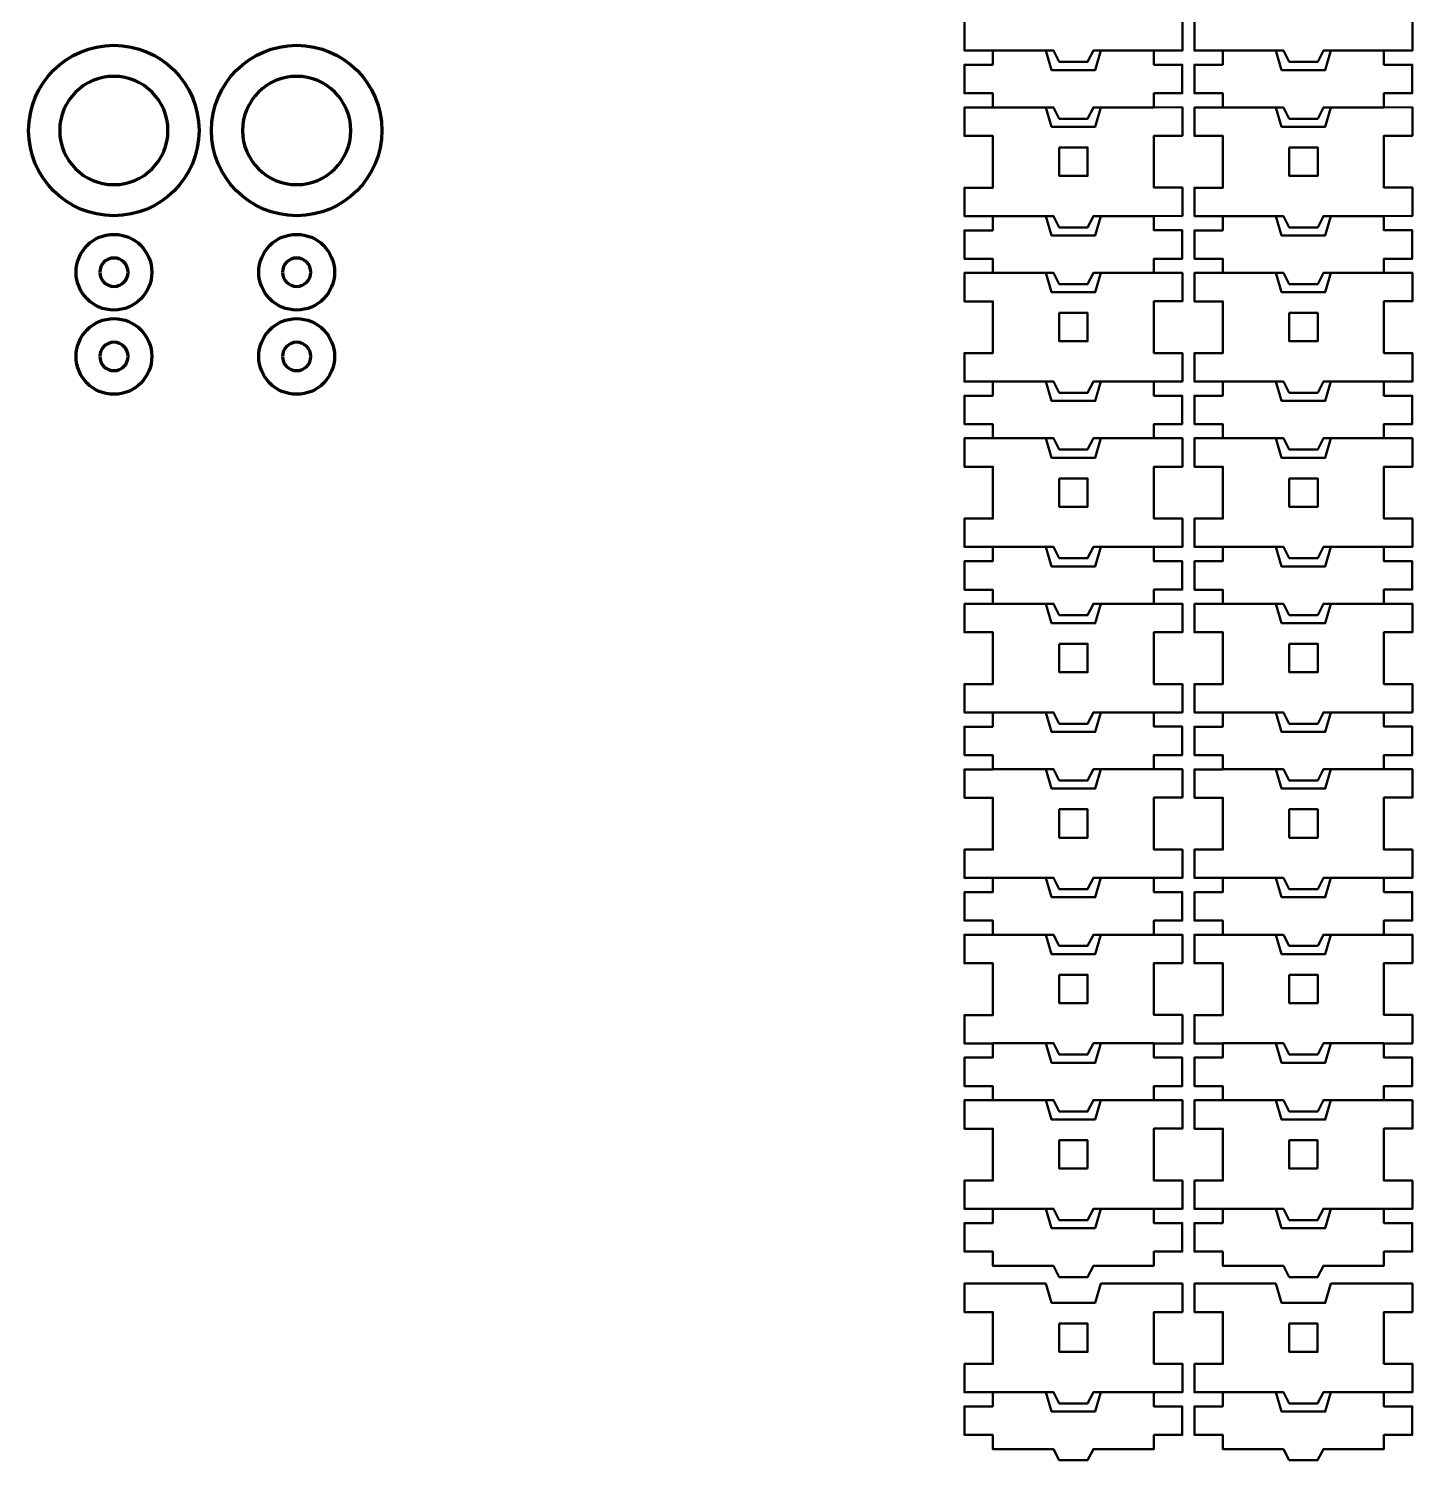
# Model space of a CAD drawing. Header units: inches. Extents: x 589 to 2016, y -1839 to -951.
# Drawn here: x 1006.2 to 1152.3, y -1700 to -1548.7 of the extents above; entities that cross this region are included whole.
import ezdxf

# ---------------------------------------------------------------- set-up
doc = ezdxf.new("R2010")
doc.units = ezdxf.units.IN
doc.header["$MEASUREMENT"] = 0
doc.layers.add('Layer 1', color=7, linetype='Continuous')

# ---------------------------------------------------------------- blocks, each defined once
blk = doc.blocks.new('block 79')
at = {"layer": 'Layer 1', "color": 98, "lineweight": 50, "true_color": 0x020302}
for points in [[(1105.04, -1548.06), (1105.04, -1551.06), (1108.04, -1551.06), (1108.03, -1552.56), (1105.03, -1552.56), (1105.03, -1555.56), (1108.03, -1555.56), (1108.03, -1557.06), (1105.04, -1557.07), (1105.04, -1560.07), (1108.04, -1560.07), (1108.04, -1565.54), (1105.04, -1565.54), (1105.04, -1568.54), (1108.04, -1568.54), (1108.03, -1570.05), (1105.03, -1570.05), (1105.03, -1573.04), (1108.03, -1573.04), (1108.03, -1574.54), (1105.04, -1574.55), (1105.04, -1577.55), (1108.04, -1577.55), (1108.04, -1583.02), (1105.04, -1583.02), (1105.04, -1586.02), (1108.04, -1586.02), (1108.03, -1587.52), (1105.03, -1587.52), (1105.03, -1590.52), (1108.03, -1590.52), (1108.03, -1592.02), (1105.04, -1592.02), (1105.04, -1595.03), (1108.04, -1595.03), (1108.04, -1600.5), (1105.04, -1600.5), (1105.04, -1603.5), (1108.04, -1603.5), (1108.03, -1605.01), (1105.03, -1605.01), (1105.03, -1608.01), (1108.03, -1608.01), (1108.03, -1609.5), (1105.04, -1609.51), (1105.04, -1612.51), (1108.04, -1612.51), (1108.04, -1617.98), (1105.04, -1617.98), (1105.04, -1620.98), (1108.04, -1620.98), (1108.03, -1622.49), (1105.03, -1622.49), (1105.03, -1625.49), (1108.03, -1625.49), (1108.03, -1626.99), (1105.04, -1626.99), (1105.04, -1629.99), (1108.04, -1629.99), (1108.04, -1635.46), (1105.04, -1635.46), (1105.04, -1638.46), (1108.04, -1638.46), (1108.03, -1639.97), (1105.03, -1639.97), (1105.03, -1642.97), (1108.03, -1642.97), (1108.03, -1644.47), (1105.04, -1644.47), (1105.04, -1647.47), (1108.04, -1647.47), (1108.04, -1652.95), (1105.04, -1652.95), (1105.04, -1655.95), (1108.04, -1655.95), (1108.03, -1657.45), (1105.03, -1657.45), (1105.03, -1660.45), (1108.03, -1660.45), (1108.03, -1661.95), (1105.04, -1661.95), (1105.04, -1664.96), (1108.04, -1664.96), (1108.04, -1670.43), (1105.03, -1670.43), (1105.03, -1673.43), (1108.03, -1673.43), (1108.03, -1674.93), (1105.03, -1674.93), (1105.03, -1677.93), (1108.03, -1677.93), (1108.03, -1679.43), (1113.63, -1679.43), (1114.43, -1679.43), (1115.04, -1680.63), (1118.04, -1680.63), (1118.65, -1679.43), (1119.45, -1679.43), (1125.04, -1679.43), (1125.04, -1677.93), (1128.04, -1677.93), (1128.04, -1674.93), (1125.04, -1674.93), (1125.04, -1673.43), (1128.05, -1673.43), (1128.05, -1670.43), (1125.05, -1670.43), (1125.05, -1664.95), (1128.05, -1664.95), (1128.05, -1661.95), (1125.04, -1661.94), (1125.04, -1660.45), (1128.04, -1660.45), (1128.04, -1657.45), (1125.04, -1657.45), (1125.04, -1655.95), (1128.05, -1655.94), (1128.05, -1652.94), (1125.05, -1652.94), (1125.05, -1647.46), (1128.05, -1647.46), (1128.05, -1644.46), (1125.04, -1644.46), (1125.04, -1642.96), (1128.04, -1642.96), (1128.04, -1639.96), (1125.04, -1639.96), (1125.04, -1638.46), (1128.05, -1638.46), (1128.05, -1635.46), (1125.05, -1635.46), (1125.05, -1629.98), (1128.05, -1629.98), (1128.05, -1626.98), (1125.04, -1626.98), (1125.04, -1625.48), (1128.04, -1625.48), (1128.04, -1622.48), (1125.04, -1622.48), (1125.04, -1620.98), (1128.05, -1620.98), (1128.05, -1617.98), (1125.05, -1617.98), (1125.05, -1612.5), (1128.05, -1612.5), (1128.05, -1609.5), (1125.04, -1609.5), (1125.04, -1608), (1128.04, -1608), (1128.04, -1605), (1125.04, -1605), (1125.04, -1603.5), (1128.05, -1603.5), (1128.05, -1600.5), (1125.05, -1600.5), (1125.05, -1595.02), (1128.05, -1595.02), (1128.05, -1592.02), (1125.04, -1592.02), (1125.04, -1590.52), (1128.04, -1590.52), (1128.04, -1587.52), (1125.04, -1587.52), (1125.04, -1586.02), (1128.05, -1586.02), (1128.05, -1583.02), (1125.05, -1583.02), (1125.05, -1577.54), (1128.05, -1577.54), (1128.05, -1574.54), (1125.04, -1574.54), (1125.04, -1573.04), (1128.04, -1573.04), (1128.04, -1570.04), (1125.04, -1570.04), (1125.04, -1568.54), (1128.05, -1568.53), (1128.05, -1565.53), (1125.05, -1565.53), (1125.05, -1560.06), (1128.05, -1560.06), (1128.05, -1557.06), (1125.04, -1557.05), (1125.04, -1555.56), (1128.04, -1555.56), (1128.04, -1552.56), (1125.04, -1552.56), (1125.04, -1551.06), (1128.05, -1551.05), (1128.05, -1548.05)], [(1108.04, -1551.06), (1113.63, -1551.06), (1114.24, -1553.11), (1118.85, -1553.11), (1119.45, -1551.06), (1125.04, -1551.06)], [(1113.63, -1551.06), (1114.44, -1551.06), (1115.04, -1552.25), (1118.04, -1552.25), (1118.65, -1551.06), (1119.45, -1551.06)], [(1108.04, -1557.06), (1113.63, -1557.06), (1114.24, -1559.11), (1118.85, -1559.11), (1119.45, -1557.06), (1125.04, -1557.06)], [(1113.63, -1557.06), (1114.44, -1557.06), (1115.04, -1558.26), (1118.04, -1558.26), (1118.65, -1557.06), (1119.45, -1557.06)], [(1115.04, -1561.29), (1118.04, -1561.29), (1118.04, -1564.29), (1115.04, -1564.29), (1115.04, -1561.29)], [(1108.04, -1568.54), (1113.63, -1568.54), (1114.24, -1570.59), (1118.85, -1570.59), (1119.45, -1568.54), (1125.04, -1568.54)], [(1113.63, -1568.54), (1114.44, -1568.54), (1115.04, -1569.73), (1118.04, -1569.73), (1118.65, -1568.54), (1119.45, -1568.54)], [(1108.04, -1574.54), (1113.63, -1574.54), (1114.24, -1576.59), (1118.85, -1576.59), (1119.45, -1574.54), (1125.04, -1574.54)], [(1113.63, -1574.54), (1114.44, -1574.54), (1115.04, -1575.74), (1118.04, -1575.74), (1118.65, -1574.54), (1119.45, -1574.54)], [(1115.04, -1578.77), (1118.04, -1578.77), (1118.04, -1581.77), (1115.04, -1581.77), (1115.04, -1578.77)], [(1108.04, -1586.02), (1113.63, -1586.02), (1114.24, -1588.07), (1118.85, -1588.07), (1119.45, -1586.02), (1125.04, -1586.02)], [(1113.63, -1586.02), (1114.44, -1586.02), (1115.04, -1587.21), (1118.04, -1587.21), (1118.65, -1586.02), (1119.45, -1586.02)], [(1108.04, -1592.02), (1113.63, -1592.02), (1114.24, -1594.07), (1118.85, -1594.07), (1119.45, -1592.02), (1125.04, -1592.02)], [(1113.63, -1592.02), (1114.44, -1592.02), (1115.04, -1593.21), (1118.04, -1593.21), (1118.65, -1592.02), (1119.45, -1592.02)], [(1115.04, -1596.25), (1118.04, -1596.25), (1118.04, -1599.25), (1115.04, -1599.25), (1115.04, -1596.25)], [(1108.04, -1603.5), (1113.63, -1603.5), (1114.24, -1605.55), (1118.85, -1605.55), (1119.45, -1603.5), (1125.04, -1603.5)], [(1113.63, -1603.5), (1114.44, -1603.5), (1115.04, -1604.69), (1118.04, -1604.69), (1118.65, -1603.5), (1119.45, -1603.5)], [(1108.04, -1609.5), (1113.63, -1609.5), (1114.24, -1611.55), (1118.85, -1611.55), (1119.45, -1609.5), (1125.04, -1609.5)], [(1113.63, -1609.5), (1114.44, -1609.5), (1115.04, -1610.69), (1118.04, -1610.69), (1118.65, -1609.5), (1119.45, -1609.5)], [(1115.04, -1613.73), (1118.04, -1613.73), (1118.04, -1616.73), (1115.04, -1616.73), (1115.04, -1613.73)], [(1108.04, -1620.98), (1113.63, -1620.98), (1114.24, -1623.03), (1118.85, -1623.03), (1119.45, -1620.98), (1125.04, -1620.98)], [(1113.63, -1620.98), (1114.44, -1620.98), (1115.04, -1622.17), (1118.04, -1622.17), (1118.65, -1620.98), (1119.45, -1620.98)], [(1108.04, -1626.98), (1113.63, -1626.98), (1114.24, -1629.03), (1118.85, -1629.03), (1119.45, -1626.98), (1125.04, -1626.98)], [(1113.63, -1626.98), (1114.44, -1626.98), (1115.04, -1628.17), (1118.04, -1628.17), (1118.65, -1626.98), (1119.45, -1626.98)], [(1115.04, -1631.21), (1118.04, -1631.21), (1118.04, -1634.21), (1115.04, -1634.21), (1115.04, -1631.21)], [(1108.04, -1638.46), (1113.63, -1638.46), (1114.24, -1640.51), (1118.85, -1640.51), (1119.45, -1638.46), (1125.04, -1638.46)], [(1113.63, -1638.46), (1114.44, -1638.46), (1115.04, -1639.65), (1118.04, -1639.65), (1118.65, -1638.46), (1119.45, -1638.46)], [(1108.04, -1644.46), (1113.63, -1644.46), (1114.24, -1646.51), (1118.85, -1646.51), (1119.45, -1644.46), (1125.04, -1644.46)], [(1113.63, -1644.46), (1114.44, -1644.46), (1115.04, -1645.65), (1118.04, -1645.65), (1118.65, -1644.46), (1119.45, -1644.46)], [(1115.04, -1648.69), (1118.04, -1648.69), (1118.04, -1651.69), (1115.04, -1651.69), (1115.04, -1648.69)], [(1108.04, -1655.93), (1113.63, -1655.93), (1114.24, -1657.99), (1118.85, -1657.99), (1119.45, -1655.93), (1125.04, -1655.93)], [(1113.63, -1655.93), (1114.44, -1655.93), (1115.04, -1657.13), (1118.04, -1657.13), (1118.65, -1655.93), (1119.45, -1655.93)], [(1113.63, -1661.94), (1114.44, -1661.94), (1115.04, -1663.14), (1118.04, -1663.14), (1118.65, -1661.94), (1119.45, -1661.94)], [(1118.04, -1669.17), (1115.04, -1669.17), (1115.04, -1666.17), (1118.04, -1666.17), (1118.04, -1669.17)]]:
    blk.add_lwpolyline(points, dxfattribs=at)
blk = doc.blocks.new('block 78')
at = {"layer": 'Layer 1', "color": 98, "lineweight": 50, "true_color": 0x020302}
for points in [[(1108.03, -1661.94), (1113.63, -1661.94), (1114.24, -1663.99), (1118.84, -1663.99), (1119.45, -1661.94), (1125.04, -1661.94)], [(1108.03, -1673.42), (1113.63, -1673.42), (1114.24, -1675.47), (1118.84, -1675.47), (1119.45, -1673.42), (1125.04, -1673.42)], [(1113.63, -1673.42), (1114.44, -1673.42), (1115.04, -1674.62), (1118.04, -1674.62), (1118.65, -1673.42), (1119.45, -1673.42)]]:
    blk.add_lwpolyline(points, dxfattribs=at)
at = {"layer": 'Layer 1'}
blk.add_blockref('block 79', (0, 0), dxfattribs=at)
blk = doc.blocks.new('block 81')
at = {"layer": 'Layer 1', "color": 98, "lineweight": 50, "true_color": 0x020302}
for points in [[(1129.33, -1548.06), (1129.33, -1551.06), (1132.33, -1551.06), (1132.32, -1552.56), (1129.32, -1552.56), (1129.32, -1555.56), (1132.32, -1555.56), (1132.32, -1557.06), (1129.33, -1557.07), (1129.33, -1560.07), (1132.33, -1560.07), (1132.33, -1565.54), (1129.33, -1565.54), (1129.33, -1568.54), (1132.33, -1568.54), (1132.32, -1570.05), (1129.32, -1570.05), (1129.32, -1573.04), (1132.32, -1573.04), (1132.32, -1574.54), (1129.33, -1574.55), (1129.33, -1577.55), (1132.33, -1577.55), (1132.33, -1583.02), (1129.33, -1583.02), (1129.33, -1586.02), (1132.33, -1586.02), (1132.32, -1587.52), (1129.32, -1587.52), (1129.32, -1590.52), (1132.32, -1590.52), (1132.32, -1592.02), (1129.33, -1592.02), (1129.33, -1595.03), (1132.33, -1595.03), (1132.33, -1600.5), (1129.33, -1600.5), (1129.33, -1603.5), (1132.33, -1603.5), (1132.32, -1605.01), (1129.32, -1605.01), (1129.32, -1608.01), (1132.32, -1608.01), (1132.32, -1609.5), (1129.33, -1609.51), (1129.33, -1612.51), (1132.33, -1612.51), (1132.33, -1617.98), (1129.33, -1617.98), (1129.33, -1620.98), (1132.33, -1620.98), (1132.32, -1622.49), (1129.32, -1622.49), (1129.32, -1625.49), (1132.32, -1625.49), (1132.32, -1626.99), (1129.33, -1626.99), (1129.33, -1629.99), (1132.33, -1629.99), (1132.33, -1635.46), (1129.33, -1635.46), (1129.33, -1638.46), (1132.33, -1638.46), (1132.32, -1639.97), (1129.32, -1639.97), (1129.32, -1642.97), (1132.32, -1642.97), (1132.32, -1644.47), (1129.33, -1644.47), (1129.33, -1647.47), (1132.33, -1647.47), (1132.33, -1652.95), (1129.33, -1652.95), (1129.33, -1655.95), (1132.33, -1655.95), (1132.32, -1657.45), (1129.32, -1657.45), (1129.32, -1660.45), (1132.32, -1660.45), (1132.32, -1661.95), (1129.33, -1661.95), (1129.33, -1664.96), (1132.33, -1664.96), (1132.33, -1670.43), (1129.32, -1670.43), (1129.32, -1673.43), (1132.32, -1673.43), (1132.32, -1674.93), (1129.32, -1674.93), (1129.32, -1677.93), (1132.32, -1677.93), (1132.32, -1679.43), (1137.92, -1679.43), (1138.72, -1679.43), (1139.33, -1680.63), (1142.33, -1680.63), (1142.94, -1679.43), (1143.74, -1679.43), (1149.33, -1679.43), (1149.33, -1677.93), (1152.33, -1677.93), (1152.33, -1674.93), (1149.33, -1674.93), (1149.33, -1673.43), (1152.34, -1673.43), (1152.34, -1670.43), (1149.34, -1670.43), (1149.34, -1664.95), (1152.34, -1664.95), (1152.34, -1661.95), (1149.33, -1661.94), (1149.33, -1660.45), (1152.33, -1660.45), (1152.33, -1657.45), (1149.33, -1657.45), (1149.33, -1655.95), (1152.34, -1655.94), (1152.34, -1652.94), (1149.34, -1652.94), (1149.34, -1647.46), (1152.34, -1647.46), (1152.34, -1644.46), (1149.33, -1644.46), (1149.34, -1642.96), (1152.33, -1642.96), (1152.33, -1639.96), (1149.33, -1639.96), (1149.33, -1638.46), (1152.34, -1638.46), (1152.34, -1635.46), (1149.34, -1635.46), (1149.34, -1629.98), (1152.34, -1629.98), (1152.34, -1626.98), (1149.33, -1626.98), (1149.34, -1625.48), (1152.33, -1625.48), (1152.33, -1622.48), (1149.33, -1622.48), (1149.33, -1620.98), (1152.34, -1620.98), (1152.34, -1617.98), (1149.34, -1617.98), (1149.34, -1612.5), (1152.34, -1612.5), (1152.34, -1609.5), (1149.33, -1609.5), (1149.34, -1608), (1152.33, -1608), (1152.33, -1605), (1149.33, -1605), (1149.33, -1603.5), (1152.34, -1603.5), (1152.34, -1600.5), (1149.34, -1600.5), (1149.34, -1595.02), (1152.34, -1595.02), (1152.34, -1592.02), (1149.33, -1592.02), (1149.34, -1590.52), (1152.33, -1590.52), (1152.33, -1587.52), (1149.33, -1587.52), (1149.33, -1586.02), (1152.34, -1586.02), (1152.34, -1583.02), (1149.34, -1583.02), (1149.34, -1577.54), (1152.34, -1577.54), (1152.34, -1574.54), (1149.33, -1574.54), (1149.34, -1573.04), (1152.33, -1573.04), (1152.33, -1570.04), (1149.33, -1570.04), (1149.33, -1568.54), (1152.34, -1568.53), (1152.34, -1565.53), (1149.34, -1565.53), (1149.34, -1560.06), (1152.34, -1560.06), (1152.34, -1557.06), (1149.33, -1557.05), (1149.34, -1555.56), (1152.33, -1555.56), (1152.33, -1552.56), (1149.33, -1552.56), (1149.33, -1551.06), (1152.34, -1551.05), (1152.34, -1548.05)], [(1132.33, -1551.06), (1137.93, -1551.06), (1138.53, -1553.11), (1143.14, -1553.11), (1143.74, -1551.06), (1149.33, -1551.06)], [(1137.93, -1551.06), (1138.73, -1551.06), (1139.34, -1552.25), (1142.34, -1552.25), (1142.94, -1551.06), (1143.74, -1551.06)], [(1132.33, -1557.06), (1137.93, -1557.06), (1138.53, -1559.11), (1143.14, -1559.11), (1143.74, -1557.06), (1149.33, -1557.06)], [(1137.93, -1557.06), (1138.73, -1557.06), (1139.34, -1558.26), (1142.34, -1558.26), (1142.94, -1557.06), (1143.74, -1557.06)], [(1139.34, -1561.29), (1142.34, -1561.29), (1142.34, -1564.29), (1139.34, -1564.29), (1139.34, -1561.29)], [(1132.33, -1568.54), (1137.93, -1568.54), (1138.53, -1570.59), (1143.14, -1570.59), (1143.74, -1568.54), (1149.33, -1568.54)], [(1137.93, -1568.54), (1138.73, -1568.54), (1139.34, -1569.73), (1142.34, -1569.73), (1142.94, -1568.54), (1143.74, -1568.54)], [(1132.33, -1574.54), (1137.93, -1574.54), (1138.53, -1576.59), (1143.14, -1576.59), (1143.74, -1574.54), (1149.33, -1574.54)], [(1137.93, -1574.54), (1138.73, -1574.54), (1139.34, -1575.74), (1142.34, -1575.74), (1142.94, -1574.54), (1143.74, -1574.54)], [(1139.34, -1578.77), (1142.34, -1578.77), (1142.34, -1581.77), (1139.34, -1581.77), (1139.34, -1578.77)], [(1132.33, -1586.02), (1137.93, -1586.02), (1138.53, -1588.07), (1143.14, -1588.07), (1143.74, -1586.02), (1149.33, -1586.02)], [(1137.93, -1586.02), (1138.73, -1586.02), (1139.34, -1587.21), (1142.34, -1587.21), (1142.94, -1586.02), (1143.74, -1586.02)], [(1132.33, -1592.02), (1137.93, -1592.02), (1138.53, -1594.07), (1143.14, -1594.07), (1143.74, -1592.02), (1149.33, -1592.02)], [(1137.93, -1592.02), (1138.73, -1592.02), (1139.34, -1593.21), (1142.34, -1593.21), (1142.94, -1592.02), (1143.74, -1592.02)], [(1139.34, -1596.25), (1142.34, -1596.25), (1142.34, -1599.25), (1139.34, -1599.25), (1139.34, -1596.25)], [(1132.33, -1603.5), (1137.93, -1603.5), (1138.53, -1605.55), (1143.14, -1605.55), (1143.74, -1603.5), (1149.33, -1603.5)], [(1137.93, -1603.5), (1138.73, -1603.5), (1139.34, -1604.69), (1142.34, -1604.69), (1142.94, -1603.5), (1143.74, -1603.5)], [(1132.33, -1609.5), (1137.93, -1609.5), (1138.53, -1611.55), (1143.14, -1611.55), (1143.74, -1609.5), (1149.33, -1609.5)], [(1137.93, -1609.5), (1138.73, -1609.5), (1139.34, -1610.69), (1142.34, -1610.69), (1142.94, -1609.5), (1143.74, -1609.5)], [(1139.34, -1613.73), (1142.34, -1613.73), (1142.34, -1616.73), (1139.34, -1616.73), (1139.34, -1613.73)], [(1132.33, -1620.98), (1137.93, -1620.98), (1138.53, -1623.03), (1143.14, -1623.03), (1143.74, -1620.98), (1149.33, -1620.98)], [(1137.93, -1620.98), (1138.73, -1620.98), (1139.34, -1622.17), (1142.34, -1622.17), (1142.94, -1620.98), (1143.74, -1620.98)], [(1132.33, -1626.98), (1137.93, -1626.98), (1138.53, -1629.03), (1143.14, -1629.03), (1143.74, -1626.98), (1149.33, -1626.98)], [(1137.93, -1626.98), (1138.73, -1626.98), (1139.34, -1628.17), (1142.34, -1628.17), (1142.94, -1626.98), (1143.74, -1626.98)], [(1139.34, -1631.21), (1142.34, -1631.21), (1142.34, -1634.21), (1139.34, -1634.21), (1139.34, -1631.21)], [(1132.33, -1638.46), (1137.93, -1638.46), (1138.53, -1640.51), (1143.14, -1640.51), (1143.74, -1638.46), (1149.33, -1638.46)], [(1137.93, -1638.46), (1138.73, -1638.46), (1139.34, -1639.65), (1142.34, -1639.65), (1142.94, -1638.46), (1143.74, -1638.46)], [(1132.33, -1644.46), (1137.93, -1644.46), (1138.53, -1646.51), (1143.14, -1646.51), (1143.74, -1644.46), (1149.33, -1644.46)], [(1137.93, -1644.46), (1138.73, -1644.46), (1139.34, -1645.65), (1142.34, -1645.65), (1142.94, -1644.46), (1143.74, -1644.46)], [(1139.34, -1648.69), (1142.34, -1648.69), (1142.34, -1651.69), (1139.34, -1651.69), (1139.34, -1648.69)], [(1132.33, -1655.93), (1137.93, -1655.93), (1138.53, -1657.99), (1143.14, -1657.99), (1143.74, -1655.93), (1149.33, -1655.93)], [(1137.93, -1655.93), (1138.73, -1655.93), (1139.34, -1657.13), (1142.34, -1657.13), (1142.94, -1655.93), (1143.74, -1655.93)], [(1137.93, -1661.94), (1138.73, -1661.94), (1139.34, -1663.14), (1142.34, -1663.14), (1142.94, -1661.94), (1143.74, -1661.94)], [(1142.33, -1669.17), (1139.33, -1669.17), (1139.33, -1666.17), (1142.33, -1666.17), (1142.33, -1669.17)]]:
    blk.add_lwpolyline(points, dxfattribs=at)
blk = doc.blocks.new('block 80')
at = {"layer": 'Layer 1', "color": 98, "lineweight": 50, "true_color": 0x020302}
for points in [[(1132.32, -1661.94), (1137.92, -1661.94), (1138.53, -1663.99), (1143.14, -1663.99), (1143.74, -1661.94), (1149.33, -1661.94)], [(1132.33, -1673.42), (1137.92, -1673.42), (1138.53, -1675.47), (1143.14, -1675.47), (1143.74, -1673.42), (1149.33, -1673.42)], [(1137.92, -1673.42), (1138.73, -1673.42), (1139.33, -1674.62), (1142.33, -1674.62), (1142.94, -1673.42), (1143.74, -1673.42)]]:
    blk.add_lwpolyline(points, dxfattribs=at)
at = {"layer": 'Layer 1'}
blk.add_blockref('block 81', (0, 0), dxfattribs=at)

msp = doc.modelspace()

# ---------------------------------------------------------------- linework, layer by layer
at = {"layer": 'Layer 1', "color": 98, "lineweight": 50, "true_color": 0x020302}
for points in [[(1113.63, -1681.31), (1114.24, -1683.36), (1118.84, -1683.36), (1119.45, -1681.31), (1128.05, -1681.32), (1128.05, -1684.32), (1125.05, -1684.32), (1125.05, -1689.79), (1128.05, -1689.79), (1128.05, -1692.79), (1125.04, -1692.8), (1125.04, -1694.3), (1128.04, -1694.3), (1128.04, -1697.3), (1125.04, -1697.3), (1125.04, -1698.8), (1119.45, -1698.8), (1118.65, -1698.8), (1118.04, -1699.99), (1115.04, -1699.99), (1114.43, -1698.8), (1113.63, -1698.8), (1108.03, -1698.8), (1108.03, -1697.3), (1105.03, -1697.3), (1105.03, -1694.3), (1108.03, -1694.3), (1108.03, -1692.8), (1105.03, -1692.8), (1105.03, -1689.8), (1108.04, -1689.8), (1108.04, -1684.32), (1105.04, -1684.32), (1105.04, -1681.32), (1113.63, -1681.31)], [(1137.92, -1681.31), (1138.53, -1683.36), (1143.14, -1683.36), (1143.74, -1681.31), (1152.34, -1681.32), (1152.34, -1684.32), (1149.34, -1684.32), (1149.34, -1689.79), (1152.34, -1689.79), (1152.34, -1692.79), (1149.33, -1692.8), (1149.33, -1694.3), (1152.33, -1694.3), (1152.33, -1697.3), (1149.33, -1697.3), (1149.33, -1698.8), (1143.74, -1698.8), (1142.94, -1698.8), (1142.33, -1699.99), (1139.33, -1699.99), (1138.73, -1698.8), (1137.92, -1698.8), (1132.32, -1698.8), (1132.32, -1697.3), (1129.32, -1697.3), (1129.32, -1694.3), (1132.32, -1694.3), (1132.33, -1692.8), (1129.32, -1692.8), (1129.32, -1689.8), (1132.33, -1689.8), (1132.33, -1684.32), (1129.33, -1684.32), (1129.33, -1681.32), (1137.92, -1681.31)], [(1115.04, -1685.54), (1118.04, -1685.54), (1118.04, -1688.54), (1115.04, -1688.54), (1115.04, -1685.54)], [(1139.33, -1685.54), (1142.33, -1685.54), (1142.33, -1688.54), (1139.33, -1688.54), (1139.33, -1685.54)], [(1108.03, -1692.79), (1113.63, -1692.79), (1114.24, -1694.84), (1118.84, -1694.84), (1119.45, -1692.79), (1125.04, -1692.79)], [(1113.63, -1692.79), (1114.44, -1692.79), (1115.04, -1693.98), (1118.04, -1693.98), (1118.65, -1692.79), (1119.45, -1692.79)], [(1132.33, -1692.79), (1137.92, -1692.79), (1138.53, -1694.84), (1143.14, -1694.84), (1143.74, -1692.79), (1149.33, -1692.79)], [(1137.92, -1692.79), (1138.73, -1692.79), (1139.33, -1693.98), (1142.33, -1693.98), (1142.94, -1692.79), (1143.74, -1692.79)]]:
    msp.add_lwpolyline(points, dxfattribs=at)
at = {"layer": 'Layer 1', "color": 18, "lineweight": 80, "true_color": 0x010101}
for points in [[(1015.2, -1568.5), (1020.18, -1568.5), (1024.2, -1564.47), (1024.2, -1559.5), (1024.2, -1554.53), (1020.18, -1550.5), (1015.2, -1550.5), (1010.23, -1550.5), (1006.2, -1554.53), (1006.2, -1559.5), (1006.2, -1564.47), (1010.23, -1568.5), (1015.2, -1568.5)], [(1034.51, -1568.5), (1039.48, -1568.5), (1043.51, -1564.47), (1043.51, -1559.5), (1043.51, -1554.53), (1039.48, -1550.5), (1034.51, -1550.5), (1029.54, -1550.5), (1025.51, -1554.53), (1025.51, -1559.5), (1025.51, -1564.47), (1029.54, -1568.5), (1034.51, -1568.5)], [(1015.2, -1553.78), (1018.36, -1553.78), (1020.92, -1556.34), (1020.92, -1559.5), (1020.92, -1562.66), (1018.36, -1565.22), (1015.2, -1565.22), (1012.05, -1565.22), (1009.48, -1562.66), (1009.48, -1559.5), (1009.48, -1556.34), (1012.05, -1553.78), (1015.2, -1553.78)], [(1034.51, -1553.78), (1037.67, -1553.78), (1040.23, -1556.34), (1040.23, -1559.5), (1040.23, -1562.66), (1037.67, -1565.22), (1034.51, -1565.22), (1031.35, -1565.22), (1028.79, -1562.66), (1028.79, -1559.5), (1028.79, -1556.34), (1031.35, -1553.78), (1034.51, -1553.78)], [(1019.21, -1574.47), (1019.21, -1572.26), (1017.42, -1570.47), (1015.21, -1570.47), (1013, -1570.47), (1011.21, -1572.26), (1011.21, -1574.47), (1011.21, -1576.68), (1013, -1578.47), (1015.21, -1578.47), (1017.41, -1578.47), (1019.21, -1576.68), (1019.21, -1574.47)], [(1038.51, -1574.47), (1038.51, -1572.26), (1036.72, -1570.47), (1034.51, -1570.47), (1032.3, -1570.47), (1030.51, -1572.26), (1030.51, -1574.47), (1030.51, -1576.68), (1032.3, -1578.47), (1034.51, -1578.47), (1036.72, -1578.47), (1038.51, -1576.68), (1038.51, -1574.47)], [(1013.71, -1574.47), (1013.71, -1573.64), (1014.38, -1572.97), (1015.21, -1572.97), (1016.03, -1572.97), (1016.71, -1573.64), (1016.71, -1574.47), (1016.71, -1575.3), (1016.03, -1575.97), (1015.21, -1575.97), (1014.38, -1575.97), (1013.71, -1575.3), (1013.71, -1574.47)], [(1033.01, -1574.47), (1033.01, -1573.64), (1033.68, -1572.97), (1034.51, -1572.97), (1035.34, -1572.97), (1036.01, -1573.64), (1036.01, -1574.47), (1036.01, -1575.3), (1035.34, -1575.97), (1034.51, -1575.97), (1033.68, -1575.97), (1033.01, -1575.3), (1033.01, -1574.47)], [(1019.21, -1583.37), (1019.21, -1581.16), (1017.42, -1579.37), (1015.21, -1579.37), (1013, -1579.37), (1011.21, -1581.16), (1011.21, -1583.37), (1011.21, -1585.58), (1013, -1587.37), (1015.21, -1587.37), (1017.41, -1587.37), (1019.21, -1585.58), (1019.21, -1583.37)], [(1038.51, -1583.37), (1038.51, -1581.16), (1036.72, -1579.37), (1034.51, -1579.37), (1032.3, -1579.37), (1030.51, -1581.16), (1030.51, -1583.37), (1030.51, -1585.58), (1032.3, -1587.37), (1034.51, -1587.37), (1036.72, -1587.37), (1038.51, -1585.58), (1038.51, -1583.37)], [(1013.71, -1583.37), (1013.71, -1582.54), (1014.38, -1581.87), (1015.21, -1581.87), (1016.03, -1581.87), (1016.71, -1582.54), (1016.71, -1583.37), (1016.71, -1584.2), (1016.03, -1584.87), (1015.21, -1584.87), (1014.38, -1584.87), (1013.71, -1584.2), (1013.71, -1583.37)], [(1033.01, -1583.37), (1033.01, -1582.54), (1033.68, -1581.87), (1034.51, -1581.87), (1035.34, -1581.87), (1036.01, -1582.54), (1036.01, -1583.37), (1036.01, -1584.2), (1035.34, -1584.87), (1034.51, -1584.87), (1033.68, -1584.87), (1033.01, -1584.2), (1033.01, -1583.37)]]:
    msp.add_open_spline(points, degree=3, knots=[0, 0, 0, 0, 1, 1, 1, 2, 2, 2, 3, 3, 3, 4, 4, 4, 4], dxfattribs=at)

# ---------------------------------------------------------------- block references
at = {"layer": 'Layer 1'}
for name in ['block 78', 'block 80']:
    msp.add_blockref(name, (0, 0), dxfattribs=at)

doc.saveas('drawing.dxf')
